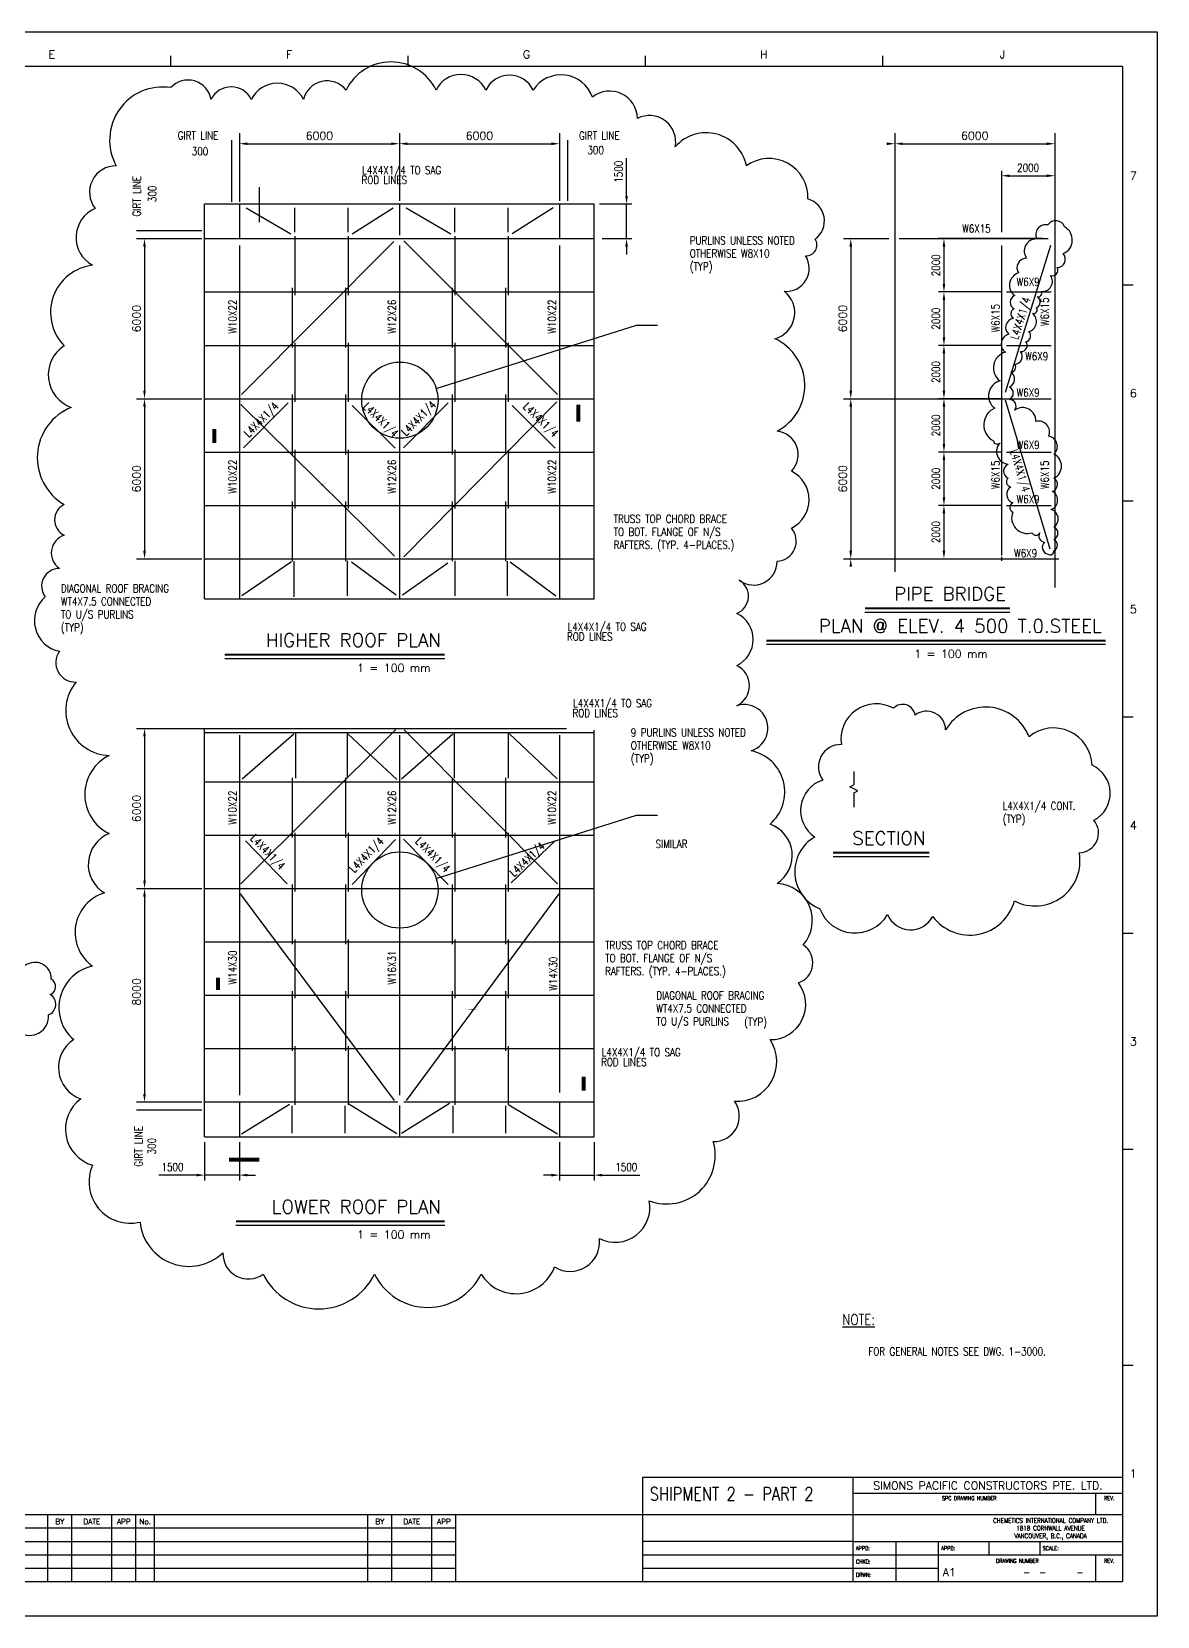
# Model space of a CAD drawing. Extents: x 0 to 84100, y 0 to 59400.
# Drawn here: x 41896 to 84100, y 0 to 59400 of the extents above; entities that cross this region are included whole.
import ezdxf
from ezdxf.enums import TextEntityAlignment as Align

# ---------------------------------------------------------------- set-up
doc = ezdxf.new("R2010")
doc.units = 0
doc.header["$LTSCALE"] = 2500
doc.linetypes.add('CENTER2', pattern=[0])
doc.linetypes.add('DASHED', pattern=[0])
for name, color, linetype in [('BORDER', 7, 'CONTINUOUS'), ('BOUNDLINE', 3, 'CONTINUOUS'), ('CLINE', 7, 'CENTER2'), ('CUTLINE', 7, 'CONTINUOUS'), ('DIM', 6, 'CONTINUOUS'), ('SAGRODS', 7, 'CONTINUOUS'), ('STEEL', 1, 'CONTINUOUS'), ('STREAMS', 7, 'CONTINUOUS'), ('TEXT', 7, 'CONTINUOUS'), ('TEXTM', 1, 'CONTINUOUS')]:
    doc.layers.add(name, color=color, linetype=linetype)
doc.styles.get("Standard").update_dxf_attribs({"font": 'ROMANS.shx', "width": 0.8})

msp = doc.modelspace()

# ---------------------------------------------------------------- linework, layer by layer
at = {"layer": 'BORDER', "color": 0}
for p, q in [((47100, 58500), (47100, 58100)), ((56000, 58500), (56000, 58100)), ((64900, 58500), (64900, 58100)), ((73800, 58500), (73800, 58100)), ((82800, 58100), (2600, 58100)), ((82800, 58100), (82800, 1300)), ((83200, 49900), (82800, 49900)), ((83200, 41800), (82800, 41800)), ((83200, 33700), (82800, 33700)), ((83200, 25600), (82800, 25600)), ((83200, 17500), (82800, 17500)), ((83200, 9400), (82800, 9400)), ((72700, 5200), (64800, 5200)), ((64800, 5200), (64800, 3800)), ((72700, 1300), (72700, 5200)), ((82800, 5200), (72700, 5200)), ((82800, 4600), (72700, 4600)), ((81800, 3800), (81800, 4600)), ((82800, 3800), (2600, 3800)), ((42500, 1300), (42500, 3800)), ((43400, 1300), (43400, 3800)), ((44900, 1300), (44900, 3800)), ((45800, 1300), (45800, 3800)), ((46500, 1300), (46500, 3800)), ((54500, 1300), (54500, 3800)), ((55400, 1300), (55400, 3800)), ((56900, 1300), (56900, 3800)), ((57800, 1300), (57800, 3800)), ((64800, 3800), (64800, 1300)), ((57800, 3300), (2600, 3300)), ((2600, 2800), (57800, 2800)), ((72700, 2800), (64800, 2800)), ((72700, 2800), (82800, 2800)), ((74300, 2800), (74300, 1300)), ((75900, 2300), (75900, 2800)), ((77800, 2300), (77800, 2800)), ((79700, 2800), (79700, 2300)), ((2600, 2300), (57800, 2300)), ((2600, 1800), (57800, 1800)), ((64800, 2300), (75900, 2300)), ((64800, 1800), (75900, 1800)), ((75900, 2300), (82800, 2300)), ((75900, 1300), (75900, 2300)), ((81800, 1300), (81800, 2300)), ((2600, 1300), (82800, 1300))]:
    msp.add_line(p, q, dxfattribs=at)
at = {"layer": 'BORDER', "color": 0, "const_width": 75}
for points in [[(78575, 37782), (73137, 37782)], [(82161, 36573), (69444, 36573)], [(57383, 36045), (49132, 36045)], [(75552, 28620), (71946, 28620)], [(57383, 14805), (49550, 14805)]]:
    msp.add_lwpolyline(points, dxfattribs=at)
at = {"layer": 'BORDER', "color": 0}
for points in [[(78575, 37632), (73137, 37632)], [(82161, 36423), (69444, 36423)], [(57383, 35895), (49132, 35895)], [(75552, 28470), (71946, 28470)], [(57383, 14655), (49550, 14655)]]:
    msp.add_lwpolyline(points, dxfattribs=at)
msp.add_lwpolyline([(39947, 24175, 0.625), (39330, 23994, 0.625), (38931, 23124, 0.625), (38895, 22508, 0.625), (39076, 21928, 0.625), (39983, 21892, 0.625), (40527, 21892, 0.625), (41433, 21892, 0.625), (42521, 22544, 0.625), (42593, 23305, 0.625), (42630, 23885, 0.625), (41651, 24393, 0.625), (40708, 24393, 0.625)], format="xyb", close=True, dxfattribs=at)
at = {"layer": 'BOUNDLINE', "color": 0, "linetype": 'DASHED'}
for centre in [(55701, 45588), (55701, 27226)]:
    msp.add_circle(centre, 1429, dxfattribs=at)
at = {"layer": 'CLINE', "color": 0}
for p, q in [((49383, 55331), (49383, 53019)), ((49683, 55592), (49683, 53019)), ((55683, 55592), (55683, 53056)), ((61683, 55592), (61683, 53056)), ((61983, 55331), (61983, 53056)), ((74256, 55592), (74256, 39153)), ((80256, 55592), (80256, 38569)), ((78256, 54180), (78256, 51883)), ((45820, 51943), (48281, 51943)), ((45820, 51643), (48281, 51643)), ((72340, 51643), (74037, 51643)), ((45820, 45643), (48281, 45643)), ((72340, 45643), (78441, 45643)), ((49682, 39895), (49682, 39629)), ((49682, 39895), (49682, 39629)), ((61683, 39995), (61683, 39614)), ((61683, 39995), (61683, 39614)), ((45820, 39643), (48281, 39643)), ((72340, 39643), (80409, 39643)), ((45820, 33281), (61947, 33281)), ((45820, 27281), (48281, 27281)), ((45820, 19281), (48281, 19281)), ((45820, 18981), (48281, 18981))]:
    msp.add_line(p, q, dxfattribs=at)
at = {"layer": 'CUTLINE', "color": 0}
msp.add_lwpolyline([(0, 0), (0, 59400), (84100, 59400), (84100, 0)], close=True, dxfattribs=at)
msp.add_lwpolyline([(0, 0), (0, 59400), (84100, 59400), (84100, 0)], close=True, dxfattribs=at)
at = {"layer": 'DIM', "color": 0}
for p, q in [((49683, 55392), (49683, 55000)), ((55683, 55392), (55683, 55000)), ((55683, 55392), (55683, 55000)), ((61683, 55392), (61683, 55000)), ((74256, 55392), (74256, 55000)), ((74256, 55392), (74256, 55000)), ((80256, 55392), (80256, 55000)), ((80256, 55392), (80256, 53800)), ((49983, 55200), (55383, 55200)), ((55983, 55200), (61383, 55200)), ((64200, 53545), (64200, 54659)), ((74556, 55200), (79956, 55200)), ((78256, 54180), (78256, 53800)), ((64200, 53245), (64200, 53545)), ((78556, 54000), (79956, 54000)), ((63184, 52945), (64400, 52945)), ((64200, 51643), (64200, 52945)), ((46020, 51643), (46326, 51643)), ((46126, 51343), (46126, 45943)), ((63284, 51643), (64400, 51643)), ((64200, 51343), (64200, 51043)), ((72500, 51643), (72806, 51643)), ((72606, 51343), (72606, 45943)), ((79805, 51643), (75900, 51643)), ((76100, 51343), (76100, 49943)), ((78241, 49643), (75900, 49643)), ((78241, 49643), (75900, 49643)), ((76100, 49343), (76100, 47943)), ((78241, 47643), (75900, 47643)), ((78241, 47643), (75900, 47643)), ((76100, 47343), (76100, 45943)), ((46020, 45643), (46326, 45643)), ((46020, 45643), (46326, 45643)), ((46126, 45343), (46126, 39943)), ((72500, 45643), (72806, 45643)), ((72500, 45643), (72806, 45643)), ((72606, 45343), (72606, 39943)), ((78241, 45643), (75900, 45643)), ((78241, 45643), (75900, 45643)), ((76100, 45343), (76100, 43943)), ((78241, 43643), (75900, 43643)), ((78241, 43643), (75900, 43643)), ((76100, 43343), (76100, 41943)), ((78241, 41643), (75900, 41643)), ((78241, 41643), (75900, 41643)), ((76100, 41343), (76100, 39943)), ((46020, 39643), (46326, 39643)), ((72500, 39643), (72806, 39643)), ((46126, 32981), (46126, 27581)), ((46020, 27281), (46326, 27281)), ((46020, 27281), (46326, 27281)), ((46126, 26981), (46126, 19581)), ((46020, 19281), (46326, 19281)), ((48381, 17779), (48381, 16338)), ((49683, 17779), (49683, 16338)), ((61683, 17779), (61683, 16338)), ((62984, 17779), (62984, 16338)), ((47781, 16538), (46667, 16538)), ((48081, 16538), (47781, 16538)), ((49683, 16538), (48381, 16538)), ((49983, 16538), (50283, 16538)), ((61383, 16538), (61083, 16538)), ((61683, 16538), (62984, 16538)), ((63284, 16538), (63584, 16538)), ((63584, 16538), (64698, 16538))]:
    msp.add_line(p, q, dxfattribs=at)
for points in [[(49377, 55196, 0, 100, 0), (49077, 55196, 0, 0, 0), (47866, 55196, 0, 0, 0), (47566, 55196, 0, 0, 0)], [(61988, 55196, 0, 100, 0), (62288, 55196, 0, 0, 0), (63499, 55196, 0, 0, 0), (63799, 55196, 0, 0, 0)], [(54600, 52400, 0, 100, 0), (54338, 52547, 0, 0, 0), (52100, 53800, 0, 0, 0), (54100, 54155, 0, 0, 0)], [(46119, 51951, 0, 100, 0), (46119, 52251, 0, 0, 0), (46119, 54002, 0, 0, 0), (46119, 54002, 0, 0, 0)], [(50700, 52300, 0, 100, 0), (50905, 52519, 0, 0, 0), (52100, 53800, 0, 0, 0)], [(51900, 52200, 0, 100, 0), (52134, 52387, 0, 0, 0), (52400, 52600, 0, 0, 0), (52100, 53800, 0, 0, 0)], [(53700, 52300, 0, 100, 0), (53481, 52505, 0, 0, 0), (52100, 53800, 0, 0, 0)], [(60678, 52343, 0, 100, 0), (60378, 52351, 0, 0, 0), (55998, 52458, 0, 0, 0), (56640, 53697, 0, 0, 0), (56227, 53811, 0, 0, 0)], [(56537, 52445, 0, 100, 0), (56237, 52452, 0, 0, 0), (55998, 52458, 0, 0, 0)], [(57756, 52415, 0, 100, 0), (57456, 52422, 0, 0, 0), (57191, 52429, 0, 0, 0), (56891, 52429, 0, 0, 0)], [(59756, 52366, 0, 100, 0), (59456, 52373, 0, 0, 0), (59165, 52381, 0, 0, 0), (58865, 52381, 0, 0, 0)], [(62283, 49661, 0, 100, 0), (62542, 49813, 0, 0, 0), (65335, 51446, 0, 0, -0.20098), (66269, 51571, 0, 0, -7.526714)], [(61020, 44267, 0, 100, 0), (60958, 43974, 0, 0, 0), (60431, 41486, 0, 0, 0.753542), (61610, 40859, 0, 0, -0.337798), (63416, 41136, 0, 0, -3.918759)], [(52775, 42426, 0, 100, 0), (52548, 42291, 0, 0, 0), (49582, 40831, 0, 0, 0.482596), (48659, 39561, 0, 0, -0.670079), (47870, 38580, 0, 0, -0.715292)], [(50725, 38909, 0, 100, 0), (51025, 38909, 0, 0, 0), (61084, 38909, 0, 0, -0.63973), (61672, 37635, 0, 0, 0.493496), (61770, 37177, 0, 0, -4.443049)], [(51730, 38909, 0, 100, 0), (52030, 38909, 0, 0, 0), (52294, 38909, 0, 0, -1)], [(53723, 38909, 0, 100, 0), (54023, 38909, 0, 0, 0), (54287, 38909, 0, 0, -1)], [(54729, 38909, 0, 100, 0), (55029, 38909, 0, 0, 0), (55300, 38909, 0, 0, -1)], [(56675, 38909, 0, 100, 0), (56975, 38909, 0, 0, 0), (57163, 38909, 0, 0, -1)], [(57759, 38909, 0, 100, 0), (58059, 38909, 0, 0, 0), (58274, 38909, 0, 0, -1)], [(59720, 38909, 0, 100, 0), (60020, 38909, 0, 0, 0), (60104, 38909, 0, 0, -1)], [(60665, 38909, 0, 100, 0), (60965, 38909, 0, 0, 0), (61084, 38909, 0, 0, 1)], [(51066, 32504, 0, 100, 0), (51366, 32504, 0, 0, 0), (61308, 32504, 0, 0, 0.63973), (61896, 33778, 0, 0, -0.493496), (61994, 34235, 0, 0, 4.489478)], [(60222, 31293, 0, 100, 0), (60481, 31445, 0, 0, 0), (63126, 33004, 0, 0, -0.20098), (64060, 33129, 0, 0, -7.817583)], [(51783, 32504, 0, 100, 0), (52083, 32504, 0, 0, 0), (52346, 32504, 0, 0, 1)], [(53723, 32504, 0, 100, 0), (54023, 32504, 0, 0, 0), (54287, 32504, 0, 0, 1)], [(54370, 32504, 0, 100, 0), (54670, 32504, 0, 0, 0), (54789, 32504, 0, 0, -1)], [(56958, 32504, 0, 100, 0), (57258, 32504, 0, 0, 0), (57529, 32504, 0, 0, 1)], [(57730, 32504, 0, 100, 0), (58030, 32504, 0, 0, 0), (58218, 32504, 0, 0, 1)], [(59765, 32504, 0, 100, 0), (60065, 32504, 0, 0, 0), (60280, 32504, 0, 0, 1)], [(60424, 32504, 0, 100, 0), (60724, 32504, 0, 0, 0), (60808, 32504, 0, 0, 1)], [(77122, 31311, 0, 100, 0), (77271, 31050, 0, 0, 0), (77583, 30504, 0, 0, 0.394016), (78001, 30375, 0, 0, -1.593368)], [(60702, 28289, 0, 100, 0), (60640, 27996, 0, 0, 0), (60112, 25507, 0, 0, 0.753542), (61292, 24881, 0, 0, -0.337798), (63098, 25157, 0, 0, -3.918759)], [(58498, 22776, 0, 100, 0), (58786, 22762, 0, 0, 0), (63989, 23010, 0, 0, -0.213476), (65015, 23273, 0, 0, -4.977985)], [(50949, 18811, 0, 100, 0), (51249, 18811, 0, 0, 0), (61308, 18811, 0, 0, 0.63973), (61896, 20085, 0, 0, -0.779357), (63103, 20859, 0, 0, 0)], [(46153, 18980, 0, 100, 0), (46153, 18680, 0, 0, 0), (46153, 16663, 0, 0, -1)], [(51648, 18811, 0, 100, 0), (51948, 18811, 0, 0, 0), (52212, 18811, 0, 0, 1)], [(53640, 18811, 0, 100, 0), (53940, 18811, 0, 0, 0), (54204, 18811, 0, 0, 1)], [(54398, 18811, 0, 100, 0), (54698, 18811, 0, 0, 0), (54816, 18811, 0, 0, -1)], [(56878, 18811, 0, 100, 0), (57178, 18811, 0, 0, 0), (57449, 18811, 0, 0, 1)], [(57687, 18811, 0, 100, 0), (57987, 18811, 0, 0, 0), (58175, 18811, 0, 0, 1)], [(59658, 18811, 0, 100, 0), (59958, 18811, 0, 0, 0), (60172, 18811, 0, 0, 1)], [(60394, 18811, 0, 100, 0), (60694, 18811, 0, 0, 0), (60778, 18811, 0, 0, 1)]]:
    msp.add_lwpolyline(points, format="xyseb", dxfattribs=at)
for points in [[(49983, 55250), (49983, 55150), (49683, 55200)], [(55383, 55250), (55383, 55150), (55683, 55200)], [(55983, 55250), (55983, 55150), (55683, 55200)], [(61383, 55250), (61383, 55150), (61683, 55200)], [(73956, 55250), (73956, 55150), (74256, 55200)], [(74556, 55250), (74556, 55150), (74256, 55200)], [(79956, 55250), (79956, 55150), (80256, 55200)], [(78556, 54050), (78556, 53950), (78256, 54000)], [(79956, 54050), (79956, 53950), (80256, 54000)], [(64150, 53245), (64250, 53245), (64200, 52945)], [(46076, 51343), (46176, 51343), (46126, 51643)], [(64150, 51343), (64250, 51343), (64200, 51643)], [(72556, 51343), (72656, 51343), (72606, 51643)], [(76050, 51343), (76150, 51343), (76100, 51643)], [(76050, 49943), (76150, 49943), (76100, 49643)], [(76050, 49343), (76150, 49343), (76100, 49643)], [(76050, 47943), (76150, 47943), (76100, 47643)], [(76050, 47343), (76150, 47343), (76100, 47643)], [(46076, 45943), (46176, 45943), (46126, 45643)], [(72556, 45943), (72656, 45943), (72606, 45643)], [(76050, 45943), (76150, 45943), (76100, 45643)], [(46076, 45343), (46176, 45343), (46126, 45643)], [(72556, 45343), (72656, 45343), (72606, 45643)], [(76050, 45343), (76150, 45343), (76100, 45643)], [(76050, 43943), (76150, 43943), (76100, 43643)], [(76050, 43343), (76150, 43343), (76100, 43643)], [(76050, 41943), (76150, 41943), (76100, 41643)], [(76050, 41343), (76150, 41343), (76100, 41643)], [(46076, 39943), (46176, 39943), (46126, 39643)], [(72556, 39943), (72656, 39943), (72606, 39643)], [(76050, 39943), (76150, 39943), (76100, 39643)], [(72556, 39343), (72656, 39343), (72606, 39643)], [(46076, 32981), (46176, 32981), (46126, 33281)], [(46076, 27581), (46176, 27581), (46126, 27281)], [(46076, 26981), (46176, 26981), (46126, 27281)], [(46076, 19581), (46176, 19581), (46126, 19281)], [(48081, 16588), (48081, 16488), (48381, 16538)], [(49983, 16588), (49983, 16488), (49683, 16538)], [(61383, 16588), (61383, 16488), (61683, 16538)], [(63284, 16588), (63284, 16488), (62984, 16538)]]:
    msp.add_solid(points, dxfattribs=at)
at = {"layer": 'SAGRODS', "color": 0}
for p, q in [((51756, 51732), (51756, 49529)), ((53756, 51732), (53756, 49529)), ((57756, 51732), (57756, 49529)), ((59756, 51732), (59756, 49529)), ((51656, 49794), (51656, 47556)), ((53656, 49794), (53656, 47556)), ((57656, 49794), (57656, 47556)), ((59656, 49794), (59656, 47556)), ((51756, 47732), (51756, 45529)), ((53756, 47732), (53756, 45529)), ((57756, 47732), (57756, 45529)), ((59756, 47732), (59756, 45529)), ((51656, 45794), (51656, 43556)), ((53656, 45794), (53656, 43556)), ((57656, 45794), (57656, 43556)), ((59656, 45794), (59656, 43556)), ((51756, 43732), (51756, 41529)), ((53756, 43732), (53756, 41529)), ((57756, 43732), (57756, 41529)), ((59756, 43732), (59756, 41529)), ((51656, 41794), (51656, 39556)), ((53656, 41794), (53656, 39556)), ((57656, 41794), (57656, 39556)), ((59656, 41794), (59656, 39556)), ((51656, 31432), (51656, 29194)), ((53656, 31432), (53656, 29194)), ((57656, 31432), (57656, 29194)), ((59656, 31432), (59656, 29194)), ((51756, 29370), (51756, 27167)), ((53756, 29370), (53756, 27167)), ((57756, 29370), (57756, 27167)), ((59756, 29370), (59756, 27167)), ((51656, 27432), (51656, 25194)), ((53656, 27432), (53656, 25194)), ((57656, 27432), (57656, 25194)), ((59656, 27432), (59656, 25194)), ((51756, 25370), (51756, 23167)), ((53756, 25370), (53756, 23167)), ((57756, 25370), (57756, 23167)), ((59756, 25370), (59756, 23167)), ((51656, 23432), (51656, 21194)), ((53656, 23432), (53656, 21194)), ((57656, 23432), (57656, 21194)), ((59656, 23432), (59656, 21194)), ((51756, 21370), (51756, 19167)), ((53756, 21370), (53756, 19167)), ((57756, 21370), (57756, 19167)), ((59756, 21370), (59756, 19167))]:
    msp.add_line(p, q, dxfattribs=at)
at = {"layer": 'STEEL', "color": 0}
for p, q in [((48381, 52945), (62984, 52945)), ((48381, 38143), (48381, 52945)), ((49683, 52945), (49683, 51653)), ((55683, 52945), (55683, 51770)), ((61683, 52945), (61683, 51653)), ((62984, 38143), (62984, 52945)), ((49939, 52795), (51606, 51820)), ((51756, 51882), (51756, 52795)), ((53756, 51882), (53756, 52795)), ((53906, 51827), (55444, 52795)), ((55939, 52795), (57606, 51820)), ((57756, 51882), (57756, 52795)), ((59756, 51882), (59756, 52795)), ((61444, 52795), (59906, 51827)), ((48381, 51643), (62984, 51643)), ((49683, 51391), (49682, 38143)), ((49761, 45802), (55474, 51538)), ((55683, 51391), (55683, 38143)), ((55852, 51563), (61615, 45802)), ((61683, 51391), (61683, 38143)), ((74416, 51643), (80005, 51643)), ((78256, 51391), (78256, 39782)), ((78402, 45888), (80110, 51398)), ((80256, 51391), (80256, 39995)), ((48381, 49643), (62984, 49643)), ((78441, 49643), (80119, 49643)), ((48381, 47643), (62984, 47643)), ((78441, 47643), (80119, 47643)), ((48381, 45643), (62984, 45643)), ((49736, 45425), (55499, 39739)), ((51506, 45491), (49832, 43795)), ((53906, 45382), (55529, 43793)), ((55833, 43795), (57506, 45491)), ((55843, 45643), (61431, 45643)), ((55852, 39714), (61590, 45525)), ((59906, 45382), (61529, 43793)), ((78401, 45601), (80074, 40015)), ((78441, 45643), (80119, 45643)), ((48381, 43643), (62984, 43643)), ((78441, 43643), (80119, 43643)), ((48381, 41643), (62984, 41643)), ((49934, 41643), (55533, 41643)), ((78441, 41643), (80119, 41643)), ((48381, 39643), (62984, 39643)), ((51639, 39531), (49775, 38250)), ((49934, 39643), (55523, 39643)), ((49934, 39643), (55523, 39643)), ((51730, 39554), (51730, 38215)), ((53723, 39570), (53723, 38247)), ((53892, 39531), (55562, 38289)), ((55795, 38289), (57504, 39493)), ((55843, 39643), (61431, 39643)), ((55843, 39643), (61431, 39643)), ((57759, 39570), (57759, 38247)), ((59720, 39554), (59720, 38247)), ((59835, 39531), (61544, 38250)), ((78441, 39643), (80119, 39643)), ((48381, 38143), (62984, 38143)), ((48381, 17979), (48381, 33259)), ((48381, 33124), (62984, 33124)), ((49683, 33029), (49682, 19532)), ((55551, 33242), (49743, 27454)), ((49793, 31393), (51726, 33081)), ((51783, 33136), (51783, 31415)), ((53728, 33136), (53728, 31415)), ((53767, 33068), (55584, 31370)), ((55683, 33029), (55682, 19532)), ((55763, 31393), (57680, 33082)), ((55867, 33230), (61615, 27454)), ((57730, 33136), (57730, 31415)), ((59765, 33136), (59765, 31415)), ((59811, 33084), (61598, 31393)), ((61683, 33029), (61683, 19632)), ((62984, 17979), (62984, 33221)), ((72721, 31672), (72721, 31170)), ((48381, 31281), (62984, 31281)), ((72721, 30870), (72721, 30333)), ((48381, 29281), (62984, 29281)), ((53906, 27436), (55533, 29125)), ((57506, 27433), (55833, 29129)), ((49918, 29075), (51480, 27460)), ((59868, 27494), (61536, 29085)), ((48381, 27281), (62984, 27281)), ((49714, 27079), (55491, 19340)), ((55954, 19340), (61673, 27079)), ((48381, 25281), (62984, 25281)), ((48381, 23281), (62984, 23281)), ((48381, 21281), (62984, 21281)), ((48381, 19281), (55618, 19281)), ((49683, 19271), (49683, 17979)), ((49762, 18092), (51563, 19194)), ((51648, 19130), (51648, 18114)), ((53640, 19130), (53640, 18114)), ((55589, 18092), (53788, 19194)), ((55683, 19150), (55683, 17979)), ((55759, 18114), (57560, 19236)), ((55843, 19281), (62984, 19281)), ((57687, 19130), (57687, 18114)), ((59658, 19130), (59658, 18114)), ((59785, 19173), (61607, 18092)), ((61683, 19271), (61683, 17979)), ((48381, 17979), (62984, 17979))]:
    msp.add_line(p, q, dxfattribs=at)
msp.add_lwpolyline([(72721, 30870), (72721, 30870), (72871, 30945), (72571, 31095), (72721, 31170), (72721, 31170)], dxfattribs=at)
at = {"layer": 'TEXT', "color": 0}
msp.add_line((78256, 39719), (78256, 39567), dxfattribs=at)
for points in [[(57058, 57213, 0.625), (53683, 57213, 0.625)], [(58922, 57213, 0.625), (57058, 57213, 0.625)], [(60699, 57213, 0.625), (58922, 57213, 0.625)], [(62919, 56947, 0.625), (60699, 57213, 0.625)], [(48621, 56858, 0.625), (47111, 57302, 0.625), (45069, 54373, 0.625), (44270, 52775, 0.625), (44181, 50644, 0.625), (43115, 47626, 0.625), (43382, 45318, 0.625), (43115, 41678, 0.625), (43115, 40524, 0.625), (42937, 39281, 0.625), (42405, 38216, 0.625), (42937, 36174, 0.625), (43559, 35020, 0.625), (44802, 32269, 0.625), (44802, 29339, 0.625), (44625, 27120, 0.625), (44181, 24368, 0.625), (43470, 21616, 0.625), (43737, 19397, 0.625), (44181, 16911, 0.625), (45957, 14780, 0.625), (49065, 13626, 0.625), (50575, 12828, 0.625)], [(50131, 56858, 0.625), (48621, 56858, 0.625)], [(52084, 56858, 0.625), (50131, 56858, 0.625)], [(53683, 57213, 0.625), (52084, 56858, 0.625)], [(64606, 56148, 0.625), (62919, 56947, 0.625)], [(66027, 55083, 0.625), (64606, 56148, 0.625)], [(68691, 54373, 0.625), (66027, 55083, 0.625)], [(71000, 53130, 0.625), (68691, 54373, 0.625)], [(71266, 51621, 0.625), (71000, 53130, 0.625)], [(70911, 50999, 0.625), (71266, 51621, 0.625)], [(70112, 49668, 0.625), (70911, 50999, 0.625)], [(69757, 47892, 0.625), (70112, 49668, 0.625)], [(69846, 44430, 0.625), (69757, 47892, 0.625)], [(70378, 42921, 0.625), (69846, 44430, 0.625)], [(70378, 40791, 0.625), (70378, 42921, 0.625)], [(69846, 39548, 0.625), (70378, 40791, 0.625)], [(68425, 38838, 0.625), (69846, 39548, 0.625)], [(68336, 37595, 0.625), (68425, 38838, 0.625)], [(68336, 35642, 0.625), (68336, 37595, 0.625)], [(68336, 34133, 0.625), (68336, 35642, 0.625)], [(68869, 32446, 1.013971), (68336, 34133, 0.625)], [(69579, 29694, 0.625), (68869, 32446, 0.625)], [(69846, 27475, 0.625), (69579, 29694, 0.625)], [(70822, 25167, 0.625), (69846, 27475, 0.625)], [(70645, 23746, 0.625), (70822, 25167, 0.625)], [(69579, 21616, 0.625), (70645, 23746, 0.625)], [(68247, 19308, 0.625), (69579, 21616, 0.625)], [(67448, 17799, 0.625), (68247, 19308, 0.625)], [(65050, 15579, 0.625), (67448, 17799, 0.625)], [(63185, 14159, 0.625), (65050, 15579, 0.625)], [(61498, 13094, 0.625), (63185, 14159, 0.625)], [(58745, 12828, 0.625), (61498, 13094, 0.625)], [(50575, 12828, 0.625), (54749, 12828, 0.625)], [(54749, 12828, 0.625), (58745, 12828, 0.625)]]:
    msp.add_lwpolyline(points, format="xyb", dxfattribs=at)
for points in [[(80001, 52156, 0.625), (79576, 51631, 0.625), (79201, 50907, 0.625), (78901, 50357, 0.625), (78752, 49508, 0.625), (78727, 49009, 0.625), (78702, 48659, 0.625), (78527, 48059, 0.625), (78402, 47385, 0.625), (78202, 46311, 0.625), (78002, 45287, 0.625), (77952, 44063, 0.625), (78202, 43988, 0.625), (78502, 43189, 0.625), (78502, 42664, 0.625), (78602, 42339, 0.625), (78677, 41740, 0.625), (78677, 41390, 0.625), (79401, 40616, 0.625), (79701, 40616, 0.625), (79876, 40266, 0.625), (80001, 39817, 0.625), (80226, 39942, 0.625), (80226, 40366, 0.625), (80226, 40841, 0.625), (80126, 41490, 0.625), (80176, 42165, 0.625), (80226, 42664, 0.625), (80226, 43563, 0.625), (80026, 44238, 0.625), (79551, 44787, 0.625), (78752, 45212, 0.625), (78552, 45612, 0.625), (78552, 46086, 0.625), (78602, 46636, 0.625), (78752, 46935, 0.625), (78976, 47410, 0.625), (79176, 47785, 0.625), (79276, 48159, 0.625), (79426, 48834, 0.625), (79576, 49059, 0.625), (79601, 49458, 0.625), (79751, 49658, 0.625), (80101, 50258, 0.625), (80351, 50557, 0.625), (80576, 51082, 0.625), (80626, 52081, 0.625)], [(74207, 34038, 0.625), (72254, 32675, 0.625), (71554, 31349, 0.625), (71259, 29212, 0.625), (71443, 26523, 0.625), (73986, 26302, 0.625), (75682, 26228, 0.625), (78740, 26817, 0.625), (81173, 28622, 0.625), (81725, 29838, 0.625), (81652, 31901, 0.625), (79293, 32969, 0.625), (76161, 33227, 0.625), (75018, 33780, 0.625)]]:
    msp.add_lwpolyline(points, format="xyb", close=True, dxfattribs=at)
at = {"layer": 'TEXTM', "color": 0}
for points in [[(50434, 52257), (50434, 53574)], [(57063, 46019), (64567, 48396), (65357, 48396)], [(57063, 27657), (64568, 30034), (65358, 30034)]]:
    msp.add_lwpolyline(points, dxfattribs=at)
for points in [[(62393, 45425, 150, 150, 0), (62393, 44776, 0, 0, 0), (63839, 44776, 0, 0, 0)], [(48748, 43985, 150, 150, 0), (48748, 44509, 0, 0, 0), (47961, 44509, 0, 0, 0)], [(48879, 23482, 150, 150, 0), (48879, 23941, 0, 0, 0), (47830, 23941, 0, 0, 0)], [(62593, 20224, 150, 150, 0), (62593, 19700, 0, 0, 0), (63478, 19700, 0, 0, 0)], [(49292, 17112, 150, 150, 0), (50434, 17112, 0, 0, 0), (50434, 18604, 0, 0, 0)]]:
    msp.add_lwpolyline(points, format="xyseb", dxfattribs=at)

# ---------------------------------------------------------------- texts
at = {"layer": 'BORDER', "color": 0}
for s, height, p in [('E', 300, (42650, 58400)), ('F', 300, (51550, 58400)), ('G', 300, (60450, 58400)), ('H', 300, (69350, 58400)), ('J', 300, (78300, 58400)), ('7', 300, (83200, 53850)), ('6', 300, (83200, 45700)), ('5', 300, (83200, 37600)), ('4', 300, (83200, 29500)), ('3', 300, (83200, 21400)), ('1', 300, (83200, 5200)), ('BY', 200, (42950, 3450)), ('DATE', 200, (44150, 3450)), ('APP', 200, (45350, 3450)), ('No.', 200, (46150, 3450)), ('BY', 200, (54950, 3450)), ('DATE', 200, (56150, 3450)), ('APP', 200, (57350, 3450)), ('A1', 300, (76300, 1500))]:
    msp.add_text(s, height=height, dxfattribs=at).set_placement(p, align=Align.CENTER)
for s, p in [('PIPE BRIDGE', (78430, 37932)), ('HIGHER ROOF PLAN', (57237, 36195)), ('PLAN @ ELEV. 4 500 T.0.STEEL', (82015, 36723)), ('SECTION', (75406, 28770)), ('LOWER ROOF PLAN', (57237, 14955))]:
    msp.add_text(s, height=500, dxfattribs=at).set_placement(p, align=Align.BOTTOM_RIGHT)
for p in [(56848, 35701), (77739, 36229), (56848, 14461)]:
    msp.add_text('1 = 100 mm', height=300, dxfattribs=at).set_placement(p, align=Align.TOP_RIGHT)
for s, height, width, p in [('SPC DRAWING NUMBER', 150, 0.8, (77050, 4350)), ('REV.', 150, 0.8, (82300, 4350)), ('CHEMETICS INTERNATIONAL COMPANY LTD.', 175, 0.75, (80100, 3500)), ('VANCOUVER, B.C., CANADA', 175, 0.75, (80100, 2925)), ('1818 CORNWALL AVENUE', 175, 0.75, (80100, 3217)), ('DRAWING NUMBER', 150, 0.8, (78850, 2000)), ('REV.', 150, 0.8, (82300, 2000)), ('-', 300, 0.8, (79200, 1500)), ('-', 300, 0.8, (79800, 1500)), ('-', 300, 0.8, (81200, 1500))]:
    msp.add_text(s, height=height, dxfattribs=dict(at, width=width)).set_placement(p, align=Align.CENTER)
at = {"layer": 'BORDER', "color": 0, "width": 0.8}
for s, p in [('APPD:', (72800, 2475)), ('APPD:', (76000, 2475)), ('SCALE:', (79800, 2475)), ('CHKD:', (72800, 1975)), ('DRWN:', (72800, 1475))]:
    msp.add_text(s, height=150, dxfattribs=at).set_placement(p)
at = {"layer": 'DIM', "color": 0}
for p in [(52683, 55500), (58683, 55500), (77256, 55500)]:
    msp.add_text('6000', height=300, dxfattribs=at).set_placement(p, align=Align.MIDDLE_CENTER)
at = {"layer": 'DIM', "color": 0, "width": 0.8}
for s, p in [('1500', (63900, 54152)), ('2000', (75800, 50643)), ('2000', (75800, 48643)), ('2000', (75800, 46643)), ('2000', (75800, 44643)), ('2000', (75800, 42643)), ('2000', (75800, 40643))]:
    msp.add_text(s, height=300, rotation=90, dxfattribs=at).set_placement(p, align=Align.MIDDLE_CENTER)
for s, p in [('2000', (79256, 54300)), ('1500', (47174, 16838)), ('1500', (64191, 16838))]:
    msp.add_text(s, height=300, dxfattribs=at).set_placement(p, align=Align.MIDDLE_CENTER)
at = {"layer": 'DIM', "color": 0}
for p in [(45826, 48643), (72306, 48643), (45826, 42643), (72306, 42643), (45826, 30281)]:
    msp.add_text('6000', height=300, rotation=90, dxfattribs=at).set_placement(p, align=Align.MIDDLE_CENTER)
msp.add_text('8000', height=300, rotation=90, dxfattribs=at).set_placement((45826, 23407), align=Align.MIDDLE)
at = {"layer": 'STREAMS', "color": 0}
msp.add_text('SIMONS PACIFIC CONSTRUCTORS PTE. LTD.', height=300, dxfattribs=at).set_placement((77750, 4750), align=Align.CENTER)
at = {"layer": 'TEXT', "color": 0, "width": 0.8}
for s, height, p in [('GIRT LINE', 300, (47372, 55362)), ('GIRT LINE', 300, (62417, 55354)), ('300', 300, (47899, 54768)), ('300', 300, (62732, 54813)), ('L4X4X1/4 TO SAG', 300, (54287, 54059)), ('ROD LINES', 300, (54264, 53692)), ('PURLINS UNLESS NOTED', 300, (66569, 51421)), ('OTHERWISE W8X10', 300, (66569, 50935)), ('(TYP)', 300, (66569, 50449)), ('TRUSS TOP CHORD BRACE', 300, (63716, 40985)), ('TO BOT. FLANGE OF N/S', 300, (63716, 40500)), ('RAFTERS. (TYP. 4-PLACES.)', 300, (63716, 40014)), ('DIAGONAL ROOF BRACING', 300, (42992, 38379)), ('WT4X7.5 CONNECTED', 300, (42992, 37893)), ('TO U/S PURLINS', 300, (42992, 37407)), ('(TYP)', 300, (42992, 36921)), ('ROD LINES', 300, (61966, 36576)), ('L4X4X1/4 TO SAG', 300, (61989, 36943)), ('ROD LINES', 300, (62171, 33709)), ('L4X4X1/4 TO SAG', 300, (62194, 34076)), ('9 PURLINS UNLESS NOTED', 300, (64360, 32979)), ('OTHERWISE W8X10', 300, (64360, 32493)), ('(TYP)', 300, (64360, 32007)), ('L4X4X1/4 CONT.', 300, (78301, 30225)), ('(TYP)', 300, (78301, 29739)), ('SIMILAR', 300, (65289, 28801)), ('TRUSS TOP CHORD BRACE', 300, (63398, 25007)), ('TO BOT. FLANGE OF N/S', 300, (63398, 24522)), ('RAFTERS. (TYP. 4-PLACES.)', 300, (63398, 24036)), ('DIAGONAL ROOF BRACING', 300, (65315, 23123)), ('WT4X7.5 CONNECTED', 300, (65315, 22637)), ('TO U/S PURLINS', 300, (65315, 22152)), ('(TYP)', 300, (68613, 22129)), ('ROD LINES', 300, (63245, 20627)), ('L4X4X1/4 TO SAG', 300, (63268, 20994)), ('%%UNOTE:', 400, (72293, 10925)), ('FOR GENERAL NOTES SEE DWG. 1-3000.', 300, (73266, 9777)), ('SHIPMENT 2 - PART 2', 500, (65069, 4337))]:
    msp.add_text(s, height=height, dxfattribs=at).set_placement(p)
for s, p in [('GIRT LINE', (45983, 52470)), ('300', (46569, 53011)), ('GIRT LINE', (46052, 16854)), ('300', (46547, 17315))]:
    msp.add_text(s, height=300, rotation=90, dxfattribs=at).set_placement(p)
for s, p in [('W6X15', (77318, 51868)), ('W6X9', (79258, 49874)), ('W6X9', (79580, 47085)), ('W6X9', (79258, 45719)), ('W6X9', (79258, 43759)), ('W6X9', (79258, 41727)), ('W6X9', (79162, 39699))]:
    msp.add_text(s, height=300, dxfattribs=at).set_placement(p, align=Align.CENTER)
for s, rotation, p in [('W10X22', 89.99873, (49579, 48720)), ('W12X26', 89.99873, (55554, 48720)), ('W10X22', 89.99873, (61553, 48720)), ('L4X4X1/4', 72.77879, (79116, 48610)), ('W6X15', 90, (80028, 48902)), ('W6X15', 90, (78185, 48660)), ('L4X4X1/4', 45.37731, (50608, 44752)), ('L4X4X1/4', 315.60292, (54877, 44747)), ('L4X4X1/4', 45.38023, (56509, 44801)), ('L4X4X1/4', 315.60591, (60877, 44747)), ('L4X4X1/4', 286.67192, (78808, 42905)), ('W10X22', 89.99873, (49579, 42723)), ('W12X26', 89.99873, (55554, 42723)), ('W10X22', 89.99873, (61553, 42723)), ('W6X15', 90, (78185, 42789)), ('W6X15', 90, (80028, 42789)), ('W10X22', 89.99873, (49579, 30315)), ('W12X26', 89.99873, (55554, 30315)), ('W10X22', 89.99873, (61553, 30315)), ('L4X4X1/4', 314.05668, (50638, 28549)), ('L4X4X1/4', 46.07555, (54557, 28437)), ('L4X4X1/4', 314.61977, (56830, 28439)), ('L4X4X1/4', 43.64388, (60576, 28262)), ('W14X30', 89.99873, (49579, 24319)), ('W16X31', 89.99873, (55554, 24319)), ('W14X30', 89.99873, (61598, 24087))]:
    msp.add_text(s, height=300, rotation=rotation, dxfattribs=at).set_placement(p, align=Align.CENTER)

doc.saveas('drawing.dxf')
